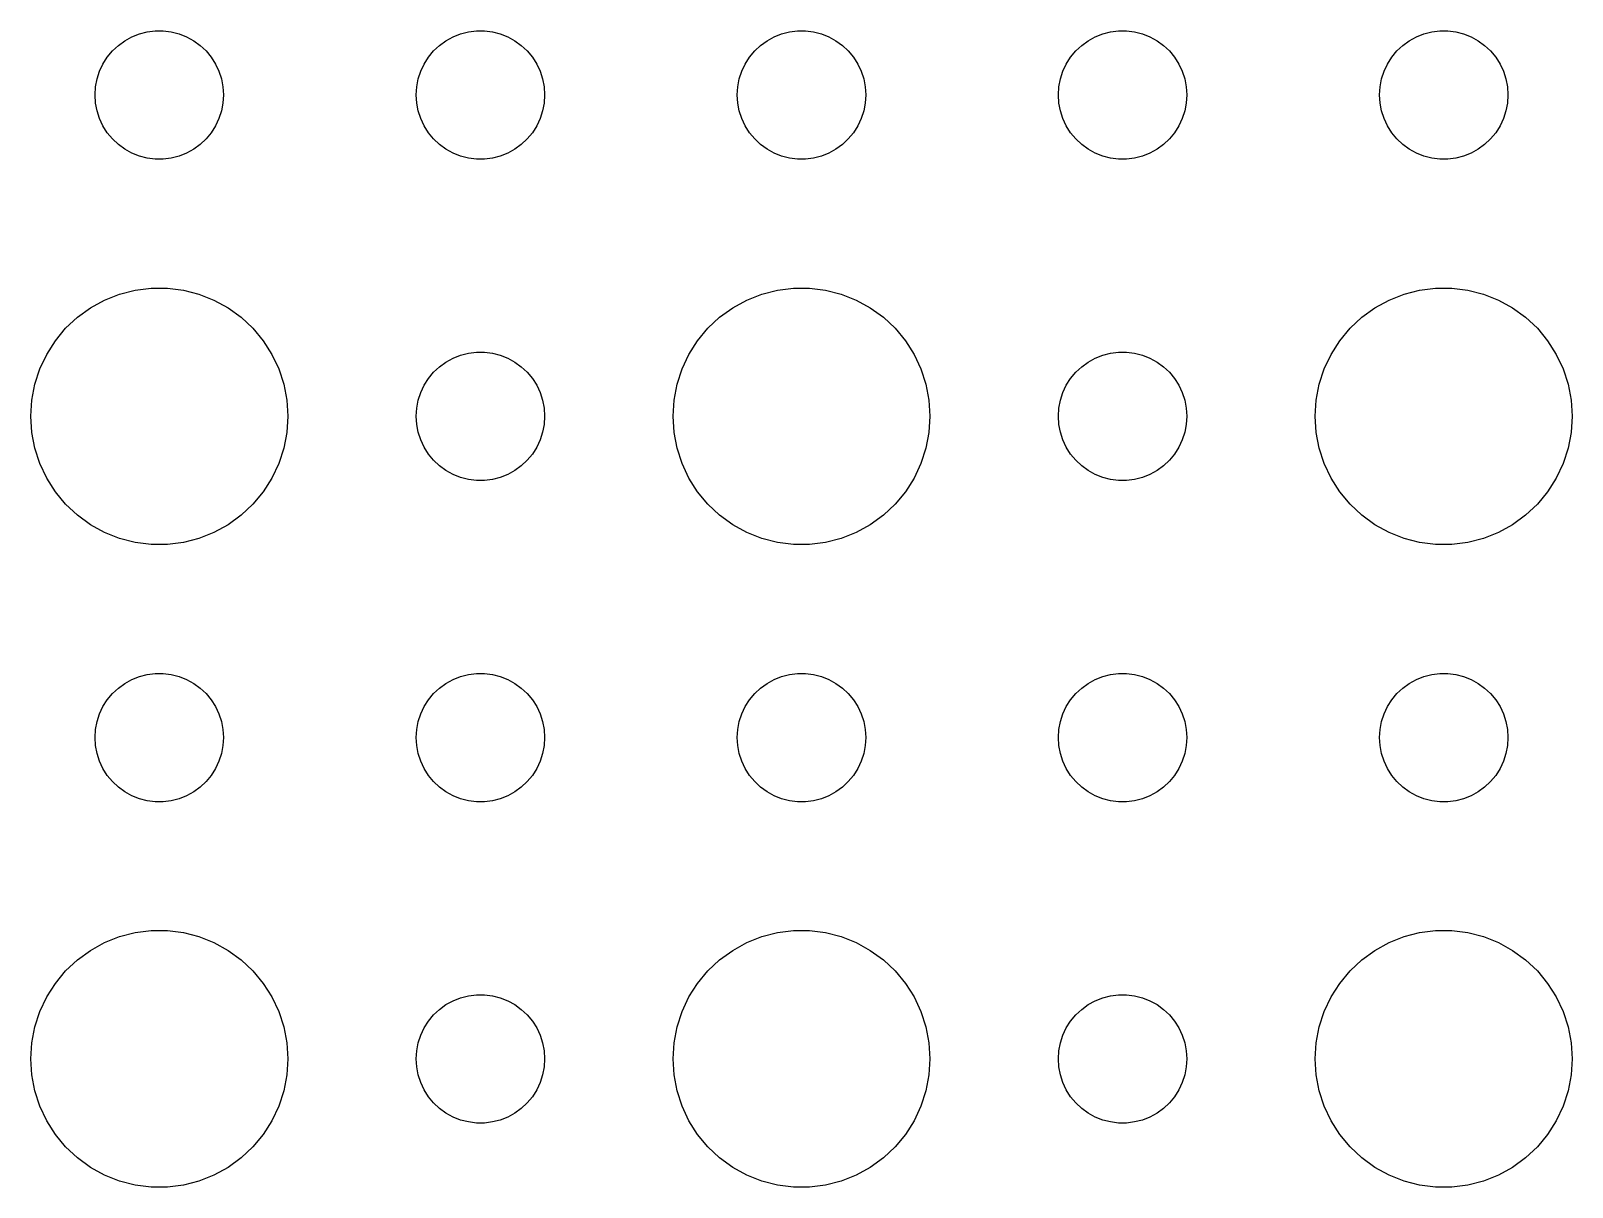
# Model space of a CAD drawing. Header units: metres. Extents: x -134 to 134, y 62 to 166.
# Drawn here: x 64.5 to 100.5, y 111.01 to 138 of the extents above; entities that cross this region are included whole.
import ezdxf

# ---------------------------------------------------------------- set-up
doc = ezdxf.new("R2010")
doc.units = ezdxf.units.M

msp = doc.modelspace()

# ---------------------------------------------------------------- linework, layer by layer
for p, q in [((66.8613, 137.857), (67.0365, 137.927)), ((67.0365, 137.927), (67.2189, 137.973)), ((67.2189, 137.973), (67.4058, 137.997)), ((67.4058, 137.997), (67.5942, 137.997)), ((67.5942, 137.997), (67.7811, 137.973)), ((67.7811, 137.973), (67.9635, 137.927)), ((67.9635, 137.927), (68.1387, 137.857)), ((74.3613, 137.857), (74.5365, 137.927)), ((74.5365, 137.927), (74.7189, 137.973)), ((74.7189, 137.973), (74.9058, 137.997)), ((74.9058, 137.997), (75.0942, 137.997)), ((75.0942, 137.997), (75.2811, 137.973)), ((75.2811, 137.973), (75.4635, 137.927)), ((75.4635, 137.927), (75.6387, 137.857)), ((81.8613, 137.857), (82.0365, 137.927)), ((82.0365, 137.927), (82.2189, 137.973)), ((82.2189, 137.973), (82.4058, 137.997)), ((82.4058, 137.997), (82.5942, 137.997)), ((82.5942, 137.997), (82.7811, 137.973)), ((82.7811, 137.973), (82.9635, 137.927)), ((82.9635, 137.927), (83.1387, 137.857)), ((89.3613, 137.857), (89.5365, 137.927)), ((89.5365, 137.927), (89.7189, 137.973)), ((89.7189, 137.973), (89.9058, 137.997)), ((89.9058, 137.997), (90.0942, 137.997)), ((90.0942, 137.997), (90.2811, 137.973)), ((90.2811, 137.973), (90.4635, 137.927)), ((90.4635, 137.927), (90.6387, 137.857)), ((96.8613, 137.857), (97.0365, 137.927)), ((97.0365, 137.927), (97.2189, 137.973)), ((97.2189, 137.973), (97.4058, 137.997)), ((97.4058, 137.997), (97.5942, 137.997)), ((97.5942, 137.997), (97.7811, 137.973)), ((97.7811, 137.973), (97.9635, 137.927)), ((97.9635, 137.927), (98.1387, 137.857)), ((66.2865, 137.382), (66.4065, 137.527)), ((66.4065, 137.527), (66.5439, 137.656)), ((66.5439, 137.656), (66.6963, 137.766)), ((66.6963, 137.766), (66.8613, 137.857)), ((68.1387, 137.857), (68.3037, 137.766)), ((68.3037, 137.766), (68.4561, 137.656)), ((68.4561, 137.656), (68.5934, 137.527)), ((68.5934, 137.527), (68.7135, 137.382)), ((73.7865, 137.382), (73.9065, 137.527)), ((73.9065, 137.527), (74.0439, 137.656)), ((74.0439, 137.656), (74.1963, 137.766)), ((74.1963, 137.766), (74.3613, 137.857)), ((75.6387, 137.857), (75.8037, 137.766)), ((75.8037, 137.766), (75.9561, 137.656)), ((75.9561, 137.656), (76.0934, 137.527)), ((76.0934, 137.527), (76.2135, 137.382)), ((81.2865, 137.382), (81.4065, 137.527)), ((81.4065, 137.527), (81.5439, 137.656)), ((81.5439, 137.656), (81.6963, 137.766)), ((81.6963, 137.766), (81.8613, 137.857)), ((83.1387, 137.857), (83.3037, 137.766)), ((83.3037, 137.766), (83.4561, 137.656)), ((83.4561, 137.656), (83.5934, 137.527)), ((83.5934, 137.527), (83.7135, 137.382)), ((88.7865, 137.382), (88.9065, 137.527)), ((88.9065, 137.527), (89.0439, 137.656)), ((89.0439, 137.656), (89.1963, 137.766)), ((89.1963, 137.766), (89.3613, 137.857)), ((90.6387, 137.857), (90.8037, 137.766)), ((90.8037, 137.766), (90.9561, 137.656)), ((90.9561, 137.656), (91.0934, 137.527)), ((91.0934, 137.527), (91.2135, 137.382)), ((96.2865, 137.382), (96.4065, 137.527)), ((96.4065, 137.527), (96.5439, 137.656)), ((96.5439, 137.656), (96.6963, 137.766)), ((96.6963, 137.766), (96.8613, 137.857)), ((98.1387, 137.857), (98.3037, 137.766)), ((98.3037, 137.766), (98.4561, 137.656)), ((98.4561, 137.656), (98.5934, 137.527)), ((98.5934, 137.527), (98.7135, 137.382)), ((66.1053, 137.052), (66.1855, 137.223)), ((66.1855, 137.223), (66.2865, 137.382)), ((68.7135, 137.382), (68.8145, 137.223)), ((68.8145, 137.223), (68.8947, 137.052)), ((73.6053, 137.052), (73.6855, 137.223)), ((73.6855, 137.223), (73.7865, 137.382)), ((76.2135, 137.382), (76.3145, 137.223)), ((76.3145, 137.223), (76.3947, 137.052)), ((81.1053, 137.052), (81.1855, 137.223)), ((81.1855, 137.223), (81.2865, 137.382)), ((83.7135, 137.382), (83.8145, 137.223)), ((83.8145, 137.223), (83.8947, 137.052)), ((88.6053, 137.052), (88.6855, 137.223)), ((88.6855, 137.223), (88.7865, 137.382)), ((91.2135, 137.382), (91.3145, 137.223)), ((91.3145, 137.223), (91.3947, 137.052)), ((96.1053, 137.052), (96.1855, 137.223)), ((96.1855, 137.223), (96.2865, 137.382)), ((98.7135, 137.382), (98.8145, 137.223)), ((98.8145, 137.223), (98.8947, 137.052)), ((66.0118, 136.688), (66.0471, 136.873)), ((66.0471, 136.873), (66.1053, 137.052)), ((68.8947, 137.052), (68.9529, 136.873)), ((68.9529, 136.873), (68.9882, 136.688)), ((73.5118, 136.688), (73.5471, 136.873)), ((73.5471, 136.873), (73.6053, 137.052)), ((76.3947, 137.052), (76.4529, 136.873)), ((76.4529, 136.873), (76.4882, 136.688)), ((81.0118, 136.688), (81.0471, 136.873)), ((81.0471, 136.873), (81.1053, 137.052)), ((83.8947, 137.052), (83.9529, 136.873)), ((83.9529, 136.873), (83.9882, 136.688)), ((88.5118, 136.688), (88.5471, 136.873)), ((88.5471, 136.873), (88.6053, 137.052)), ((91.3947, 137.052), (91.4529, 136.873)), ((91.4529, 136.873), (91.4882, 136.688)), ((96.0118, 136.688), (96.0471, 136.873)), ((96.0471, 136.873), (96.1053, 137.052)), ((98.8947, 137.052), (98.9529, 136.873)), ((98.9529, 136.873), (98.9882, 136.688)), ((66, 136.5), (66.0118, 136.688)), ((66.0118, 136.312), (66, 136.5)), ((68.9882, 136.688), (69, 136.5)), ((69, 136.5), (68.9882, 136.312)), ((73.5, 136.5), (73.5118, 136.688)), ((73.5118, 136.312), (73.5, 136.5)), ((76.4882, 136.688), (76.5, 136.5)), ((76.5, 136.5), (76.4882, 136.312)), ((81, 136.5), (81.0118, 136.688)), ((81.0118, 136.312), (81, 136.5)), ((83.9882, 136.688), (84, 136.5)), ((84, 136.5), (83.9882, 136.312)), ((88.5, 136.5), (88.5118, 136.688)), ((88.5118, 136.312), (88.5, 136.5)), ((91.4882, 136.688), (91.5, 136.5)), ((91.5, 136.5), (91.4882, 136.312)), ((96, 136.5), (96.0118, 136.688)), ((96.0118, 136.312), (96, 136.5)), ((98.9882, 136.688), (99, 136.5)), ((99, 136.5), (98.9882, 136.312)), ((66.0471, 136.127), (66.0118, 136.312)), ((66.1053, 135.948), (66.0471, 136.127)), ((68.9529, 136.127), (68.8947, 135.948)), ((68.9882, 136.312), (68.9529, 136.127)), ((73.5471, 136.127), (73.5118, 136.312)), ((73.6053, 135.948), (73.5471, 136.127)), ((76.4529, 136.127), (76.3947, 135.948)), ((76.4882, 136.312), (76.4529, 136.127)), ((81.0471, 136.127), (81.0118, 136.312)), ((81.1053, 135.948), (81.0471, 136.127)), ((83.9529, 136.127), (83.8947, 135.948)), ((83.9882, 136.312), (83.9529, 136.127)), ((88.5471, 136.127), (88.5118, 136.312)), ((88.6053, 135.948), (88.5471, 136.127)), ((91.4529, 136.127), (91.3947, 135.948)), ((91.4882, 136.312), (91.4529, 136.127)), ((96.0471, 136.127), (96.0118, 136.312)), ((96.1053, 135.948), (96.0471, 136.127)), ((98.9529, 136.127), (98.8947, 135.948)), ((98.9882, 136.312), (98.9529, 136.127)), ((66.1855, 135.777), (66.1053, 135.948)), ((66.2865, 135.618), (66.1855, 135.777)), ((68.8145, 135.777), (68.7135, 135.618)), ((68.8947, 135.948), (68.8145, 135.777)), ((73.6855, 135.777), (73.6053, 135.948)), ((73.7865, 135.618), (73.6855, 135.777)), ((76.3145, 135.777), (76.2135, 135.618)), ((76.3947, 135.948), (76.3145, 135.777)), ((81.1855, 135.777), (81.1053, 135.948)), ((81.2865, 135.618), (81.1855, 135.777)), ((83.8145, 135.777), (83.7135, 135.618)), ((83.8947, 135.948), (83.8145, 135.777)), ((88.6855, 135.777), (88.6053, 135.948)), ((88.7865, 135.618), (88.6855, 135.777)), ((91.3145, 135.777), (91.2135, 135.618)), ((91.3947, 135.948), (91.3145, 135.777)), ((96.1855, 135.777), (96.1053, 135.948)), ((96.2865, 135.618), (96.1855, 135.777)), ((98.8145, 135.777), (98.7135, 135.618)), ((98.8947, 135.948), (98.8145, 135.777)), ((66.4065, 135.473), (66.2865, 135.618)), ((66.5439, 135.344), (66.4065, 135.473)), ((68.5934, 135.473), (68.4561, 135.344)), ((68.7135, 135.618), (68.5934, 135.473)), ((73.9065, 135.473), (73.7865, 135.618)), ((74.0439, 135.344), (73.9065, 135.473)), ((76.0934, 135.473), (75.9561, 135.344)), ((76.2135, 135.618), (76.0934, 135.473)), ((81.4065, 135.473), (81.2865, 135.618)), ((81.5439, 135.344), (81.4065, 135.473)), ((83.5934, 135.473), (83.4561, 135.344)), ((83.7135, 135.618), (83.5934, 135.473)), ((88.9065, 135.473), (88.7865, 135.618)), ((89.0439, 135.344), (88.9065, 135.473)), ((91.0934, 135.473), (90.9561, 135.344)), ((91.2135, 135.618), (91.0934, 135.473)), ((96.4065, 135.473), (96.2865, 135.618)), ((96.5439, 135.344), (96.4065, 135.473)), ((98.5934, 135.473), (98.4561, 135.344)), ((98.7135, 135.618), (98.5934, 135.473)), ((66.6963, 135.234), (66.5439, 135.344)), ((66.8613, 135.143), (66.6963, 135.234)), ((67.0365, 135.073), (66.8613, 135.143)), ((67.2189, 135.027), (67.0365, 135.073)), ((67.4058, 135.003), (67.2189, 135.027)), ((67.5942, 135.003), (67.4058, 135.003)), ((67.7811, 135.027), (67.5942, 135.003)), ((67.9635, 135.073), (67.7811, 135.027)), ((68.1387, 135.143), (67.9635, 135.073)), ((68.3037, 135.234), (68.1387, 135.143)), ((68.4561, 135.344), (68.3037, 135.234)), ((74.1963, 135.234), (74.0439, 135.344)), ((74.3613, 135.143), (74.1963, 135.234)), ((74.5365, 135.073), (74.3613, 135.143)), ((74.7189, 135.027), (74.5365, 135.073)), ((74.9058, 135.003), (74.7189, 135.027)), ((75.0942, 135.003), (74.9058, 135.003)), ((75.2811, 135.027), (75.0942, 135.003)), ((75.4635, 135.073), (75.2811, 135.027)), ((75.6387, 135.143), (75.4635, 135.073)), ((75.8037, 135.234), (75.6387, 135.143)), ((75.9561, 135.344), (75.8037, 135.234)), ((81.6963, 135.234), (81.5439, 135.344)), ((81.8613, 135.143), (81.6963, 135.234)), ((82.0365, 135.073), (81.8613, 135.143)), ((82.2189, 135.027), (82.0365, 135.073)), ((82.4058, 135.003), (82.2189, 135.027)), ((82.5942, 135.003), (82.4058, 135.003)), ((82.7811, 135.027), (82.5942, 135.003)), ((82.9635, 135.073), (82.7811, 135.027)), ((83.1387, 135.143), (82.9635, 135.073)), ((83.3037, 135.234), (83.1387, 135.143)), ((83.4561, 135.344), (83.3037, 135.234)), ((89.1963, 135.234), (89.0439, 135.344)), ((89.3613, 135.143), (89.1963, 135.234)), ((89.5365, 135.073), (89.3613, 135.143)), ((89.7189, 135.027), (89.5365, 135.073)), ((89.9058, 135.003), (89.7189, 135.027)), ((90.0942, 135.003), (89.9058, 135.003)), ((90.2811, 135.027), (90.0942, 135.003)), ((90.4635, 135.073), (90.2811, 135.027)), ((90.6387, 135.143), (90.4635, 135.073)), ((90.8037, 135.234), (90.6387, 135.143)), ((90.9561, 135.344), (90.8037, 135.234)), ((96.6963, 135.234), (96.5439, 135.344)), ((96.8613, 135.143), (96.6963, 135.234)), ((97.0365, 135.073), (96.8613, 135.143)), ((97.2189, 135.027), (97.0365, 135.073)), ((97.4058, 135.003), (97.2189, 135.027)), ((97.5942, 135.003), (97.4058, 135.003)), ((97.7811, 135.027), (97.5942, 135.003)), ((97.9635, 135.073), (97.7811, 135.027)), ((98.1387, 135.143), (97.9635, 135.073)), ((98.3037, 135.234), (98.1387, 135.143)), ((98.4561, 135.344), (98.3037, 135.234)), ((66.2227, 131.714), (66.573, 131.853)), ((66.573, 131.853), (66.9379, 131.947)), ((66.9379, 131.947), (67.3116, 131.994)), ((67.3116, 131.994), (67.6884, 131.994)), ((67.6884, 131.994), (68.0621, 131.947)), ((68.0621, 131.947), (68.427, 131.853)), ((68.427, 131.853), (68.7773, 131.714)), ((81.2227, 131.714), (81.573, 131.853)), ((81.573, 131.853), (81.9379, 131.947)), ((81.9379, 131.947), (82.3116, 131.994)), ((82.3116, 131.994), (82.6884, 131.994)), ((82.6884, 131.994), (83.0621, 131.947)), ((83.0621, 131.947), (83.427, 131.853)), ((83.427, 131.853), (83.7773, 131.714)), ((96.2227, 131.714), (96.573, 131.853)), ((96.573, 131.853), (96.9379, 131.947)), ((96.9379, 131.947), (97.3116, 131.994)), ((97.3116, 131.994), (97.6884, 131.994)), ((97.6884, 131.994), (98.0621, 131.947)), ((98.0621, 131.947), (98.427, 131.853)), ((98.427, 131.853), (98.7773, 131.714)), ((65.5877, 131.312), (65.8925, 131.533)), ((65.8925, 131.533), (66.2227, 131.714)), ((68.7773, 131.714), (69.1075, 131.533)), ((69.1075, 131.533), (69.4123, 131.312)), ((80.5877, 131.312), (80.8925, 131.533)), ((80.8925, 131.533), (81.2227, 131.714)), ((83.7773, 131.714), (84.1075, 131.533)), ((84.1075, 131.533), (84.4123, 131.312)), ((95.5877, 131.312), (95.8925, 131.533)), ((95.8925, 131.533), (96.2227, 131.714)), ((98.7773, 131.714), (99.1075, 131.533)), ((99.1075, 131.533), (99.4123, 131.312)), ((65.073, 130.763), (65.3131, 131.054)), ((65.3131, 131.054), (65.5877, 131.312)), ((69.4123, 131.312), (69.6869, 131.054)), ((69.6869, 131.054), (69.927, 130.763)), ((80.073, 130.763), (80.3131, 131.054)), ((80.3131, 131.054), (80.5877, 131.312)), ((84.4123, 131.312), (84.6869, 131.054)), ((84.6869, 131.054), (84.927, 130.763)), ((95.073, 130.763), (95.3131, 131.054)), ((95.3131, 131.054), (95.5877, 131.312)), ((99.4123, 131.312), (99.6869, 131.054)), ((99.6869, 131.054), (99.927, 130.763)), ((64.8711, 130.445), (65.073, 130.763)), ((69.927, 130.763), (70.1289, 130.445)), ((79.8711, 130.445), (80.073, 130.763)), ((84.927, 130.763), (85.1289, 130.445)), ((94.8711, 130.445), (95.073, 130.763)), ((99.927, 130.763), (100.129, 130.445)), ((64.7107, 130.104), (64.8711, 130.445)), ((70.1289, 130.445), (70.2893, 130.104)), ((74.1963, 130.266), (74.3613, 130.357)), ((74.3613, 130.357), (74.5365, 130.427)), ((74.5365, 130.427), (74.7189, 130.473)), ((74.7189, 130.473), (74.9058, 130.497)), ((74.9058, 130.497), (75.0942, 130.497)), ((75.0942, 130.497), (75.2811, 130.473)), ((75.2811, 130.473), (75.4635, 130.427)), ((75.4635, 130.427), (75.6387, 130.357)), ((75.6387, 130.357), (75.8037, 130.266)), ((79.7107, 130.104), (79.8711, 130.445)), ((85.1289, 130.445), (85.2893, 130.104)), ((89.1963, 130.266), (89.3613, 130.357)), ((89.3613, 130.357), (89.5365, 130.427)), ((89.5365, 130.427), (89.7189, 130.473)), ((89.7189, 130.473), (89.9058, 130.497)), ((89.9058, 130.497), (90.0942, 130.497)), ((90.0942, 130.497), (90.2811, 130.473)), ((90.2811, 130.473), (90.4635, 130.427)), ((90.4635, 130.427), (90.6387, 130.357)), ((90.6387, 130.357), (90.8037, 130.266)), ((94.7107, 130.104), (94.8711, 130.445)), ((100.129, 130.445), (100.289, 130.104)), ((64.5943, 129.746), (64.7107, 130.104)), ((70.2893, 130.104), (70.4057, 129.746)), ((73.7865, 129.882), (73.9065, 130.027)), ((73.9065, 130.027), (74.0439, 130.156)), ((74.0439, 130.156), (74.1963, 130.266)), ((75.8037, 130.266), (75.9561, 130.156)), ((75.9561, 130.156), (76.0934, 130.027)), ((76.0934, 130.027), (76.2135, 129.882)), ((79.5943, 129.746), (79.7107, 130.104)), ((85.2893, 130.104), (85.4057, 129.746)), ((88.7865, 129.882), (88.9065, 130.027)), ((88.9065, 130.027), (89.0439, 130.156)), ((89.0439, 130.156), (89.1963, 130.266)), ((90.8037, 130.266), (90.9561, 130.156)), ((90.9561, 130.156), (91.0934, 130.027)), ((91.0934, 130.027), (91.2135, 129.882)), ((94.5943, 129.746), (94.7107, 130.104)), ((100.289, 130.104), (100.406, 129.746)), ((64.5237, 129.376), (64.5943, 129.746)), ((70.4057, 129.746), (70.4763, 129.376)), ((73.6053, 129.552), (73.6855, 129.723)), ((73.6855, 129.723), (73.7865, 129.882)), ((76.2135, 129.882), (76.3145, 129.723)), ((76.3145, 129.723), (76.3947, 129.552)), ((79.5237, 129.376), (79.5943, 129.746)), ((85.4057, 129.746), (85.4763, 129.376)), ((88.6053, 129.552), (88.6855, 129.723)), ((88.6855, 129.723), (88.7865, 129.882)), ((91.2135, 129.882), (91.3145, 129.723)), ((91.3145, 129.723), (91.3947, 129.552)), ((94.5237, 129.376), (94.5943, 129.746)), ((100.406, 129.746), (100.476, 129.376)), ((64.5, 129), (64.5237, 129.376)), ((70.4763, 129.376), (70.5, 129)), ((73.5118, 129.188), (73.5471, 129.373)), ((73.5471, 129.373), (73.6053, 129.552)), ((76.3947, 129.552), (76.4529, 129.373)), ((76.4529, 129.373), (76.4882, 129.188)), ((79.5, 129), (79.5237, 129.376)), ((85.4763, 129.376), (85.5, 129)), ((88.5118, 129.188), (88.5471, 129.373)), ((88.5471, 129.373), (88.6053, 129.552)), ((91.3947, 129.552), (91.4529, 129.373)), ((91.4529, 129.373), (91.4882, 129.188)), ((94.5, 129), (94.5237, 129.376)), ((100.476, 129.376), (100.5, 129)), ((64.5237, 128.624), (64.5, 129)), ((70.5, 129), (70.4763, 128.624)), ((73.5, 129), (73.5118, 129.188)), ((73.5118, 128.812), (73.5, 129)), ((76.4882, 129.188), (76.5, 129)), ((76.5, 129), (76.4882, 128.812)), ((79.5237, 128.624), (79.5, 129)), ((85.5, 129), (85.4763, 128.624)), ((88.5, 129), (88.5118, 129.188)), ((88.5118, 128.812), (88.5, 129)), ((91.4882, 129.188), (91.5, 129)), ((91.5, 129), (91.4882, 128.812)), ((94.5237, 128.624), (94.5, 129)), ((100.5, 129), (100.476, 128.624)), ((64.5943, 128.254), (64.5237, 128.624)), ((70.4763, 128.624), (70.4057, 128.254)), ((73.5471, 128.627), (73.5118, 128.812)), ((73.6053, 128.448), (73.5471, 128.627)), ((76.4529, 128.627), (76.3947, 128.448)), ((76.4882, 128.812), (76.4529, 128.627)), ((79.5943, 128.254), (79.5237, 128.624)), ((85.4763, 128.624), (85.4057, 128.254)), ((88.5471, 128.627), (88.5118, 128.812)), ((88.6053, 128.448), (88.5471, 128.627)), ((91.4529, 128.627), (91.3947, 128.448)), ((91.4882, 128.812), (91.4529, 128.627)), ((94.5943, 128.254), (94.5237, 128.624)), ((100.476, 128.624), (100.406, 128.254)), ((64.7107, 127.896), (64.5943, 128.254)), ((70.4057, 128.254), (70.2893, 127.896)), ((73.6855, 128.277), (73.6053, 128.448)), ((73.7865, 128.118), (73.6855, 128.277)), ((76.3145, 128.277), (76.2135, 128.118)), ((76.3947, 128.448), (76.3145, 128.277)), ((79.7107, 127.896), (79.5943, 128.254)), ((85.4057, 128.254), (85.2893, 127.896)), ((88.6855, 128.277), (88.6053, 128.448)), ((88.7865, 128.118), (88.6855, 128.277)), ((91.3145, 128.277), (91.2135, 128.118)), ((91.3947, 128.448), (91.3145, 128.277)), ((94.7107, 127.896), (94.5943, 128.254)), ((100.406, 128.254), (100.289, 127.896)), ((64.8711, 127.555), (64.7107, 127.896)), ((70.2893, 127.896), (70.1289, 127.555)), ((73.9065, 127.973), (73.7865, 128.118)), ((74.0439, 127.844), (73.9065, 127.973)), ((74.1963, 127.734), (74.0439, 127.844)), ((75.9561, 127.844), (75.8037, 127.734)), ((76.0934, 127.973), (75.9561, 127.844)), ((76.2135, 128.118), (76.0934, 127.973)), ((79.8711, 127.555), (79.7107, 127.896)), ((85.2893, 127.896), (85.1289, 127.555)), ((88.9065, 127.973), (88.7865, 128.118)), ((89.0439, 127.844), (88.9065, 127.973)), ((89.1963, 127.734), (89.0439, 127.844)), ((90.9561, 127.844), (90.8037, 127.734)), ((91.0934, 127.973), (90.9561, 127.844)), ((91.2135, 128.118), (91.0934, 127.973)), ((94.8711, 127.555), (94.7107, 127.896)), ((100.289, 127.896), (100.129, 127.555)), ((65.073, 127.237), (64.8711, 127.555)), ((70.1289, 127.555), (69.927, 127.237)), ((74.3613, 127.643), (74.1963, 127.734)), ((74.5365, 127.573), (74.3613, 127.643)), ((74.7189, 127.527), (74.5365, 127.573)), ((74.9058, 127.503), (74.7189, 127.527)), ((75.0942, 127.503), (74.9058, 127.503)), ((75.2811, 127.527), (75.0942, 127.503)), ((75.4635, 127.573), (75.2811, 127.527)), ((75.6387, 127.643), (75.4635, 127.573)), ((75.8037, 127.734), (75.6387, 127.643)), ((80.073, 127.237), (79.8711, 127.555)), ((85.1289, 127.555), (84.927, 127.237)), ((89.3613, 127.643), (89.1963, 127.734)), ((89.5365, 127.573), (89.3613, 127.643)), ((89.7189, 127.527), (89.5365, 127.573)), ((89.9058, 127.503), (89.7189, 127.527)), ((90.0942, 127.503), (89.9058, 127.503)), ((90.2811, 127.527), (90.0942, 127.503)), ((90.4635, 127.573), (90.2811, 127.527)), ((90.6387, 127.643), (90.4635, 127.573)), ((90.8037, 127.734), (90.6387, 127.643)), ((95.073, 127.237), (94.8711, 127.555)), ((100.129, 127.555), (99.927, 127.237)), ((65.3131, 126.946), (65.073, 127.237)), ((69.927, 127.237), (69.6869, 126.946)), ((80.3131, 126.946), (80.073, 127.237)), ((84.927, 127.237), (84.6869, 126.946)), ((95.3131, 126.946), (95.073, 127.237)), ((99.927, 127.237), (99.6869, 126.946)), ((65.5877, 126.688), (65.3131, 126.946)), ((69.6869, 126.946), (69.4123, 126.688)), ((80.5877, 126.688), (80.3131, 126.946)), ((84.6869, 126.946), (84.4123, 126.688)), ((95.5877, 126.688), (95.3131, 126.946)), ((99.6869, 126.946), (99.4123, 126.688)), ((65.8925, 126.467), (65.5877, 126.688)), ((66.2227, 126.286), (65.8925, 126.467)), ((69.1075, 126.467), (68.7773, 126.286)), ((69.4123, 126.688), (69.1075, 126.467)), ((80.8925, 126.467), (80.5877, 126.688)), ((81.2227, 126.286), (80.8925, 126.467)), ((84.1075, 126.467), (83.7773, 126.286)), ((84.4123, 126.688), (84.1075, 126.467)), ((95.8925, 126.467), (95.5877, 126.688)), ((96.2227, 126.286), (95.8925, 126.467)), ((99.1075, 126.467), (98.7773, 126.286)), ((99.4123, 126.688), (99.1075, 126.467)), ((66.573, 126.147), (66.2227, 126.286)), ((66.9379, 126.053), (66.573, 126.147)), ((67.3116, 126.006), (66.9379, 126.053)), ((67.6884, 126.006), (67.3116, 126.006)), ((68.0621, 126.053), (67.6884, 126.006)), ((68.427, 126.147), (68.0621, 126.053)), ((68.7773, 126.286), (68.427, 126.147)), ((81.573, 126.147), (81.2227, 126.286)), ((81.9379, 126.053), (81.573, 126.147)), ((82.3116, 126.006), (81.9379, 126.053)), ((82.6884, 126.006), (82.3116, 126.006)), ((83.0621, 126.053), (82.6884, 126.006)), ((83.427, 126.147), (83.0621, 126.053)), ((83.7773, 126.286), (83.427, 126.147)), ((96.573, 126.147), (96.2227, 126.286)), ((96.9379, 126.053), (96.573, 126.147)), ((97.3116, 126.006), (96.9379, 126.053)), ((97.6884, 126.006), (97.3116, 126.006)), ((98.0621, 126.053), (97.6884, 126.006)), ((98.427, 126.147), (98.0621, 126.053)), ((98.7773, 126.286), (98.427, 126.147)), ((66.5439, 122.656), (66.6963, 122.766)), ((66.6963, 122.766), (66.8613, 122.857)), ((66.8613, 122.857), (67.0365, 122.927)), ((67.0365, 122.927), (67.2189, 122.973)), ((67.2189, 122.973), (67.4058, 122.997)), ((67.4058, 122.997), (67.5942, 122.997)), ((67.5942, 122.997), (67.7811, 122.973)), ((67.7811, 122.973), (67.9635, 122.927)), ((67.9635, 122.927), (68.1387, 122.857)), ((68.1387, 122.857), (68.3037, 122.766)), ((68.3037, 122.766), (68.4561, 122.656)), ((74.0439, 122.656), (74.1963, 122.766)), ((74.1963, 122.766), (74.3613, 122.857)), ((74.3613, 122.857), (74.5365, 122.927)), ((74.5365, 122.927), (74.7189, 122.973)), ((74.7189, 122.973), (74.9058, 122.997)), ((74.9058, 122.997), (75.0942, 122.997)), ((75.0942, 122.997), (75.2811, 122.973)), ((75.2811, 122.973), (75.4635, 122.927)), ((75.4635, 122.927), (75.6387, 122.857)), ((75.6387, 122.857), (75.8037, 122.766)), ((75.8037, 122.766), (75.9561, 122.656)), ((81.5439, 122.656), (81.6963, 122.766)), ((81.6963, 122.766), (81.8613, 122.857)), ((81.8613, 122.857), (82.0365, 122.927)), ((82.0365, 122.927), (82.2189, 122.973)), ((82.2189, 122.973), (82.4058, 122.997)), ((82.4058, 122.997), (82.5942, 122.997)), ((82.5942, 122.997), (82.7811, 122.973)), ((82.7811, 122.973), (82.9635, 122.927)), ((82.9635, 122.927), (83.1387, 122.857)), ((83.1387, 122.857), (83.3037, 122.766)), ((83.3037, 122.766), (83.4561, 122.656)), ((89.0439, 122.656), (89.1963, 122.766)), ((89.1963, 122.766), (89.3613, 122.857)), ((89.3613, 122.857), (89.5365, 122.927)), ((89.5365, 122.927), (89.7189, 122.973)), ((89.7189, 122.973), (89.9058, 122.997)), ((89.9058, 122.997), (90.0942, 122.997)), ((90.0942, 122.997), (90.2811, 122.973)), ((90.2811, 122.973), (90.4635, 122.927)), ((90.4635, 122.927), (90.6387, 122.857)), ((90.6387, 122.857), (90.8037, 122.766)), ((90.8037, 122.766), (90.9561, 122.656)), ((96.5439, 122.656), (96.6963, 122.766)), ((96.6963, 122.766), (96.8613, 122.857)), ((96.8613, 122.857), (97.0365, 122.927)), ((97.0365, 122.927), (97.2189, 122.973)), ((97.2189, 122.973), (97.4058, 122.997)), ((97.4058, 122.997), (97.5942, 122.997)), ((97.5942, 122.997), (97.7811, 122.973)), ((97.7811, 122.973), (97.9635, 122.927)), ((97.9635, 122.927), (98.1387, 122.857)), ((98.1387, 122.857), (98.3037, 122.766)), ((98.3037, 122.766), (98.4561, 122.656)), ((66.2865, 122.382), (66.4065, 122.527)), ((66.4065, 122.527), (66.5439, 122.656)), ((68.4561, 122.656), (68.5934, 122.527)), ((68.5934, 122.527), (68.7135, 122.382)), ((73.7865, 122.382), (73.9065, 122.527)), ((73.9065, 122.527), (74.0439, 122.656)), ((75.9561, 122.656), (76.0934, 122.527)), ((76.0934, 122.527), (76.2135, 122.382)), ((81.2865, 122.382), (81.4065, 122.527)), ((81.4065, 122.527), (81.5439, 122.656)), ((83.4561, 122.656), (83.5934, 122.527)), ((83.5934, 122.527), (83.7135, 122.382)), ((88.7865, 122.382), (88.9065, 122.527)), ((88.9065, 122.527), (89.0439, 122.656)), ((90.9561, 122.656), (91.0934, 122.527)), ((91.0934, 122.527), (91.2135, 122.382)), ((96.2865, 122.382), (96.4065, 122.527)), ((96.4065, 122.527), (96.5439, 122.656)), ((98.4561, 122.656), (98.5934, 122.527)), ((98.5934, 122.527), (98.7135, 122.382)), ((66.0471, 121.873), (66.1053, 122.052)), ((66.1053, 122.052), (66.1855, 122.223)), ((66.1855, 122.223), (66.2865, 122.382)), ((68.7135, 122.382), (68.8145, 122.223)), ((68.8145, 122.223), (68.8947, 122.052)), ((68.8947, 122.052), (68.9529, 121.873)), ((73.5471, 121.873), (73.6053, 122.052)), ((73.6053, 122.052), (73.6855, 122.223)), ((73.6855, 122.223), (73.7865, 122.382)), ((76.2135, 122.382), (76.3145, 122.223)), ((76.3145, 122.223), (76.3947, 122.052)), ((76.3947, 122.052), (76.4529, 121.873)), ((81.0471, 121.873), (81.1053, 122.052)), ((81.1053, 122.052), (81.1855, 122.223)), ((81.1855, 122.223), (81.2865, 122.382)), ((83.7135, 122.382), (83.8145, 122.223)), ((83.8145, 122.223), (83.8947, 122.052)), ((83.8947, 122.052), (83.9529, 121.873)), ((88.5471, 121.873), (88.6053, 122.052)), ((88.6053, 122.052), (88.6855, 122.223)), ((88.6855, 122.223), (88.7865, 122.382)), ((91.2135, 122.382), (91.3145, 122.223)), ((91.3145, 122.223), (91.3947, 122.052)), ((91.3947, 122.052), (91.4529, 121.873)), ((96.0471, 121.873), (96.1053, 122.052)), ((96.1053, 122.052), (96.1855, 122.223)), ((96.1855, 122.223), (96.2865, 122.382)), ((98.7135, 122.382), (98.8145, 122.223)), ((98.8145, 122.223), (98.8947, 122.052)), ((98.8947, 122.052), (98.9529, 121.873)), ((66, 121.5), (66.0118, 121.688)), ((66.0118, 121.688), (66.0471, 121.873)), ((68.9529, 121.873), (68.9882, 121.688)), ((68.9882, 121.688), (69, 121.5)), ((73.5, 121.5), (73.5118, 121.688)), ((73.5118, 121.688), (73.5471, 121.873)), ((76.4529, 121.873), (76.4882, 121.688)), ((76.4882, 121.688), (76.5, 121.5)), ((81, 121.5), (81.0118, 121.688)), ((81.0118, 121.688), (81.0471, 121.873)), ((83.9529, 121.873), (83.9882, 121.688)), ((83.9882, 121.688), (84, 121.5)), ((88.5, 121.5), (88.5118, 121.688)), ((88.5118, 121.688), (88.5471, 121.873)), ((91.4529, 121.873), (91.4882, 121.688)), ((91.4882, 121.688), (91.5, 121.5)), ((96, 121.5), (96.0118, 121.688)), ((96.0118, 121.688), (96.0471, 121.873)), ((98.9529, 121.873), (98.9882, 121.688)), ((98.9882, 121.688), (99, 121.5)), ((66.0118, 121.312), (66, 121.5)), ((69, 121.5), (68.9882, 121.312)), ((73.5118, 121.312), (73.5, 121.5)), ((76.5, 121.5), (76.4882, 121.312)), ((81.0118, 121.312), (81, 121.5)), ((84, 121.5), (83.9882, 121.312)), ((88.5118, 121.312), (88.5, 121.5)), ((91.5, 121.5), (91.4882, 121.312)), ((96.0118, 121.312), (96, 121.5)), ((99, 121.5), (98.9882, 121.312)), ((66.0471, 121.127), (66.0118, 121.312)), ((66.1053, 120.948), (66.0471, 121.127)), ((68.9529, 121.127), (68.8947, 120.948)), ((68.9882, 121.312), (68.9529, 121.127)), ((73.5471, 121.127), (73.5118, 121.312)), ((73.6053, 120.948), (73.5471, 121.127)), ((76.4529, 121.127), (76.3947, 120.948)), ((76.4882, 121.312), (76.4529, 121.127)), ((81.0471, 121.127), (81.0118, 121.312)), ((81.1053, 120.948), (81.0471, 121.127)), ((83.9529, 121.127), (83.8947, 120.948)), ((83.9882, 121.312), (83.9529, 121.127)), ((88.5471, 121.127), (88.5118, 121.312)), ((88.6053, 120.948), (88.5471, 121.127)), ((91.4529, 121.127), (91.3947, 120.948)), ((91.4882, 121.312), (91.4529, 121.127)), ((96.0471, 121.127), (96.0118, 121.312)), ((96.1053, 120.948), (96.0471, 121.127)), ((98.9529, 121.127), (98.8947, 120.948)), ((98.9882, 121.312), (98.9529, 121.127)), ((66.1855, 120.777), (66.1053, 120.948)), ((66.2865, 120.618), (66.1855, 120.777)), ((66.4065, 120.473), (66.2865, 120.618)), ((68.7135, 120.618), (68.5934, 120.473)), ((68.8145, 120.777), (68.7135, 120.618)), ((68.8947, 120.948), (68.8145, 120.777)), ((73.6855, 120.777), (73.6053, 120.948)), ((73.7865, 120.618), (73.6855, 120.777)), ((73.9065, 120.473), (73.7865, 120.618)), ((76.2135, 120.618), (76.0934, 120.473)), ((76.3145, 120.777), (76.2135, 120.618)), ((76.3947, 120.948), (76.3145, 120.777)), ((81.1855, 120.777), (81.1053, 120.948)), ((81.2865, 120.618), (81.1855, 120.777)), ((81.4065, 120.473), (81.2865, 120.618)), ((83.7135, 120.618), (83.5934, 120.473)), ((83.8145, 120.777), (83.7135, 120.618)), ((83.8947, 120.948), (83.8145, 120.777)), ((88.6855, 120.777), (88.6053, 120.948)), ((88.7865, 120.618), (88.6855, 120.777)), ((88.9065, 120.473), (88.7865, 120.618)), ((91.2135, 120.618), (91.0934, 120.473)), ((91.3145, 120.777), (91.2135, 120.618)), ((91.3947, 120.948), (91.3145, 120.777)), ((96.1855, 120.777), (96.1053, 120.948)), ((96.2865, 120.618), (96.1855, 120.777)), ((96.4065, 120.473), (96.2865, 120.618)), ((98.7135, 120.618), (98.5934, 120.473)), ((98.8145, 120.777), (98.7135, 120.618)), ((98.8947, 120.948), (98.8145, 120.777)), ((66.5439, 120.344), (66.4065, 120.473)), ((66.6963, 120.234), (66.5439, 120.344)), ((68.4561, 120.344), (68.3037, 120.234)), ((68.5934, 120.473), (68.4561, 120.344)), ((74.0439, 120.344), (73.9065, 120.473)), ((74.1963, 120.234), (74.0439, 120.344)), ((75.9561, 120.344), (75.8037, 120.234)), ((76.0934, 120.473), (75.9561, 120.344)), ((81.5439, 120.344), (81.4065, 120.473)), ((81.6963, 120.234), (81.5439, 120.344)), ((83.4561, 120.344), (83.3037, 120.234)), ((83.5934, 120.473), (83.4561, 120.344)), ((89.0439, 120.344), (88.9065, 120.473)), ((89.1963, 120.234), (89.0439, 120.344)), ((90.9561, 120.344), (90.8037, 120.234)), ((91.0934, 120.473), (90.9561, 120.344)), ((96.5439, 120.344), (96.4065, 120.473)), ((96.6963, 120.234), (96.5439, 120.344)), ((98.4561, 120.344), (98.3037, 120.234)), ((98.5934, 120.473), (98.4561, 120.344)), ((66.8613, 120.143), (66.6963, 120.234)), ((67.0365, 120.073), (66.8613, 120.143)), ((67.2189, 120.027), (67.0365, 120.073)), ((67.4058, 120.003), (67.2189, 120.027)), ((67.5942, 120.003), (67.4058, 120.003)), ((67.7811, 120.027), (67.5942, 120.003)), ((67.9635, 120.073), (67.7811, 120.027)), ((68.1387, 120.143), (67.9635, 120.073)), ((68.3037, 120.234), (68.1387, 120.143)), ((74.3613, 120.143), (74.1963, 120.234)), ((74.5365, 120.073), (74.3613, 120.143)), ((74.7189, 120.027), (74.5365, 120.073)), ((74.9058, 120.003), (74.7189, 120.027)), ((75.0942, 120.003), (74.9058, 120.003)), ((75.2811, 120.027), (75.0942, 120.003)), ((75.4635, 120.073), (75.2811, 120.027)), ((75.6387, 120.143), (75.4635, 120.073)), ((75.8037, 120.234), (75.6387, 120.143)), ((81.8613, 120.143), (81.6963, 120.234)), ((82.0365, 120.073), (81.8613, 120.143)), ((82.2189, 120.027), (82.0365, 120.073)), ((82.4058, 120.003), (82.2189, 120.027)), ((82.5942, 120.003), (82.4058, 120.003)), ((82.7811, 120.027), (82.5942, 120.003)), ((82.9635, 120.073), (82.7811, 120.027)), ((83.1387, 120.143), (82.9635, 120.073)), ((83.3037, 120.234), (83.1387, 120.143)), ((89.3613, 120.143), (89.1963, 120.234)), ((89.5365, 120.073), (89.3613, 120.143)), ((89.7189, 120.027), (89.5365, 120.073)), ((89.9058, 120.003), (89.7189, 120.027)), ((90.0942, 120.003), (89.9058, 120.003)), ((90.2811, 120.027), (90.0942, 120.003)), ((90.4635, 120.073), (90.2811, 120.027)), ((90.6387, 120.143), (90.4635, 120.073)), ((90.8037, 120.234), (90.6387, 120.143)), ((96.8613, 120.143), (96.6963, 120.234)), ((97.0365, 120.073), (96.8613, 120.143)), ((97.2189, 120.027), (97.0365, 120.073)), ((97.4058, 120.003), (97.2189, 120.027)), ((97.5942, 120.003), (97.4058, 120.003)), ((97.7811, 120.027), (97.5942, 120.003)), ((97.9635, 120.073), (97.7811, 120.027)), ((98.1387, 120.143), (97.9635, 120.073)), ((98.3037, 120.234), (98.1387, 120.143)), ((65.8925, 116.533), (66.2227, 116.714)), ((66.2227, 116.714), (66.573, 116.853)), ((66.573, 116.853), (66.9379, 116.947)), ((66.9379, 116.947), (67.3116, 116.994)), ((67.3116, 116.994), (67.6884, 116.994)), ((67.6884, 116.994), (68.0621, 116.947)), ((68.0621, 116.947), (68.427, 116.853)), ((68.427, 116.853), (68.7773, 116.714)), ((68.7773, 116.714), (69.1075, 116.533)), ((80.8925, 116.533), (81.2227, 116.714)), ((81.2227, 116.714), (81.573, 116.853)), ((81.573, 116.853), (81.9379, 116.947)), ((81.9379, 116.947), (82.3116, 116.994)), ((82.3116, 116.994), (82.6884, 116.994)), ((82.6884, 116.994), (83.0621, 116.947)), ((83.0621, 116.947), (83.427, 116.853)), ((83.427, 116.853), (83.7773, 116.714)), ((83.7773, 116.714), (84.1075, 116.533)), ((95.8925, 116.533), (96.2227, 116.714)), ((96.2227, 116.714), (96.573, 116.853)), ((96.573, 116.853), (96.9379, 116.947)), ((96.9379, 116.947), (97.3116, 116.994)), ((97.3116, 116.994), (97.6884, 116.994)), ((97.6884, 116.994), (98.0621, 116.947)), ((98.0621, 116.947), (98.427, 116.853)), ((98.427, 116.853), (98.7773, 116.714)), ((98.7773, 116.714), (99.1075, 116.533)), ((65.3131, 116.054), (65.5877, 116.312)), ((65.5877, 116.312), (65.8925, 116.533)), ((69.1075, 116.533), (69.4123, 116.312)), ((69.4123, 116.312), (69.6869, 116.054)), ((80.3131, 116.054), (80.5877, 116.312)), ((80.5877, 116.312), (80.8925, 116.533)), ((84.1075, 116.533), (84.4123, 116.312)), ((84.4123, 116.312), (84.6869, 116.054)), ((95.3131, 116.054), (95.5877, 116.312)), ((95.5877, 116.312), (95.8925, 116.533)), ((99.1075, 116.533), (99.4123, 116.312)), ((99.4123, 116.312), (99.6869, 116.054)), ((65.073, 115.763), (65.3131, 116.054)), ((69.6869, 116.054), (69.927, 115.763)), ((80.073, 115.763), (80.3131, 116.054)), ((84.6869, 116.054), (84.927, 115.763)), ((95.073, 115.763), (95.3131, 116.054)), ((99.6869, 116.054), (99.927, 115.763)), ((64.8711, 115.445), (65.073, 115.763)), ((69.927, 115.763), (70.1289, 115.445)), ((79.8711, 115.445), (80.073, 115.763)), ((84.927, 115.763), (85.1289, 115.445)), ((94.8711, 115.445), (95.073, 115.763)), ((99.927, 115.763), (100.129, 115.445)), ((64.7107, 115.104), (64.8711, 115.445)), ((70.1289, 115.445), (70.2893, 115.104)), ((74.0439, 115.156), (74.1963, 115.266)), ((74.1963, 115.266), (74.3613, 115.357)), ((74.3613, 115.357), (74.5365, 115.427)), ((74.5365, 115.427), (74.7189, 115.473)), ((74.7189, 115.473), (74.9058, 115.497)), ((74.9058, 115.497), (75.0942, 115.497)), ((75.0942, 115.497), (75.2811, 115.473)), ((75.2811, 115.473), (75.4635, 115.427)), ((75.4635, 115.427), (75.6387, 115.357)), ((75.6387, 115.357), (75.8037, 115.266)), ((75.8037, 115.266), (75.9561, 115.156)), ((79.7107, 115.104), (79.8711, 115.445)), ((85.1289, 115.445), (85.2893, 115.104)), ((89.0439, 115.156), (89.1963, 115.266)), ((89.1963, 115.266), (89.3613, 115.357)), ((89.3613, 115.357), (89.5365, 115.427)), ((89.5365, 115.427), (89.7189, 115.473)), ((89.7189, 115.473), (89.9058, 115.497)), ((89.9058, 115.497), (90.0942, 115.497)), ((90.0942, 115.497), (90.2811, 115.473)), ((90.2811, 115.473), (90.4635, 115.427)), ((90.4635, 115.427), (90.6387, 115.357)), ((90.6387, 115.357), (90.8037, 115.266)), ((90.8037, 115.266), (90.9561, 115.156)), ((94.7107, 115.104), (94.8711, 115.445)), ((100.129, 115.445), (100.289, 115.104)), ((64.5943, 114.746), (64.7107, 115.104)), ((70.2893, 115.104), (70.4057, 114.746)), ((73.6855, 114.723), (73.7865, 114.882)), ((73.7865, 114.882), (73.9065, 115.027)), ((73.9065, 115.027), (74.0439, 115.156)), ((75.9561, 115.156), (76.0934, 115.027)), ((76.0934, 115.027), (76.2135, 114.882)), ((76.2135, 114.882), (76.3145, 114.723)), ((79.5943, 114.746), (79.7107, 115.104)), ((85.2893, 115.104), (85.4057, 114.746)), ((88.6855, 114.723), (88.7865, 114.882)), ((88.7865, 114.882), (88.9065, 115.027)), ((88.9065, 115.027), (89.0439, 115.156)), ((90.9561, 115.156), (91.0934, 115.027)), ((91.0934, 115.027), (91.2135, 114.882)), ((91.2135, 114.882), (91.3145, 114.723)), ((94.5943, 114.746), (94.7107, 115.104)), ((100.289, 115.104), (100.406, 114.746)), ((64.5237, 114.376), (64.5943, 114.746)), ((70.4057, 114.746), (70.4763, 114.376)), ((73.5471, 114.373), (73.6053, 114.552)), ((73.6053, 114.552), (73.6855, 114.723)), ((76.3145, 114.723), (76.3947, 114.552)), ((76.3947, 114.552), (76.4529, 114.373)), ((79.5237, 114.376), (79.5943, 114.746)), ((85.4057, 114.746), (85.4763, 114.376)), ((88.5471, 114.373), (88.6053, 114.552)), ((88.6053, 114.552), (88.6855, 114.723)), ((91.3145, 114.723), (91.3947, 114.552)), ((91.3947, 114.552), (91.4529, 114.373)), ((94.5237, 114.376), (94.5943, 114.746)), ((100.406, 114.746), (100.476, 114.376)), ((64.5, 114), (64.5237, 114.376)), ((70.4763, 114.376), (70.5, 114)), ((73.5, 114), (73.5118, 114.188)), ((73.5118, 114.188), (73.5471, 114.373)), ((76.4529, 114.373), (76.4882, 114.188)), ((76.4882, 114.188), (76.5, 114)), ((79.5, 114), (79.5237, 114.376)), ((85.4763, 114.376), (85.5, 114)), ((88.5, 114), (88.5118, 114.188)), ((88.5118, 114.188), (88.5471, 114.373)), ((91.4529, 114.373), (91.4882, 114.188)), ((91.4882, 114.188), (91.5, 114)), ((94.5, 114), (94.5237, 114.376)), ((100.476, 114.376), (100.5, 114)), ((64.5237, 113.624), (64.5, 114)), ((70.5, 114), (70.4763, 113.624)), ((73.5118, 113.812), (73.5, 114)), ((73.5471, 113.627), (73.5118, 113.812)), ((76.4882, 113.812), (76.4529, 113.627)), ((76.5, 114), (76.4882, 113.812)), ((79.5237, 113.624), (79.5, 114)), ((85.5, 114), (85.4763, 113.624)), ((88.5118, 113.812), (88.5, 114)), ((88.5471, 113.627), (88.5118, 113.812)), ((91.4882, 113.812), (91.4529, 113.627)), ((91.5, 114), (91.4882, 113.812)), ((94.5237, 113.624), (94.5, 114)), ((100.5, 114), (100.476, 113.624)), ((64.5943, 113.254), (64.5237, 113.624)), ((70.4763, 113.624), (70.4057, 113.254)), ((73.6053, 113.448), (73.5471, 113.627)), ((73.6855, 113.277), (73.6053, 113.448)), ((76.3947, 113.448), (76.3145, 113.277)), ((76.4529, 113.627), (76.3947, 113.448)), ((79.5943, 113.254), (79.5237, 113.624)), ((85.4763, 113.624), (85.4057, 113.254)), ((88.6053, 113.448), (88.5471, 113.627)), ((88.6855, 113.277), (88.6053, 113.448)), ((91.3947, 113.448), (91.3145, 113.277)), ((91.4529, 113.627), (91.3947, 113.448)), ((94.5943, 113.254), (94.5237, 113.624)), ((100.476, 113.624), (100.406, 113.254)), ((64.7107, 112.896), (64.5943, 113.254)), ((70.4057, 113.254), (70.2893, 112.896)), ((73.7865, 113.118), (73.6855, 113.277)), ((73.9065, 112.973), (73.7865, 113.118)), ((76.2135, 113.118), (76.0934, 112.973)), ((76.3145, 113.277), (76.2135, 113.118)), ((79.7107, 112.896), (79.5943, 113.254)), ((85.4057, 113.254), (85.2893, 112.896)), ((88.7865, 113.118), (88.6855, 113.277)), ((88.9065, 112.973), (88.7865, 113.118)), ((91.2135, 113.118), (91.0934, 112.973)), ((91.3145, 113.277), (91.2135, 113.118)), ((94.7107, 112.896), (94.5943, 113.254)), ((100.406, 113.254), (100.289, 112.896)), ((64.8711, 112.555), (64.7107, 112.896)), ((70.2893, 112.896), (70.1289, 112.555)), ((74.0439, 112.844), (73.9065, 112.973)), ((74.1963, 112.734), (74.0439, 112.844)), ((74.3613, 112.643), (74.1963, 112.734)), ((75.8037, 112.734), (75.6387, 112.643)), ((75.9561, 112.844), (75.8037, 112.734)), ((76.0934, 112.973), (75.9561, 112.844)), ((79.8711, 112.555), (79.7107, 112.896)), ((85.2893, 112.896), (85.1289, 112.555)), ((89.0439, 112.844), (88.9065, 112.973)), ((89.1963, 112.734), (89.0439, 112.844)), ((89.3613, 112.643), (89.1963, 112.734)), ((90.8037, 112.734), (90.6387, 112.643)), ((90.9561, 112.844), (90.8037, 112.734)), ((91.0934, 112.973), (90.9561, 112.844)), ((94.8711, 112.555), (94.7107, 112.896)), ((100.289, 112.896), (100.129, 112.555)), ((65.073, 112.237), (64.8711, 112.555)), ((70.1289, 112.555), (69.927, 112.237)), ((74.5365, 112.573), (74.3613, 112.643)), ((74.7189, 112.527), (74.5365, 112.573)), ((74.9058, 112.503), (74.7189, 112.527)), ((75.0942, 112.503), (74.9058, 112.503)), ((75.2811, 112.527), (75.0942, 112.503)), ((75.4635, 112.573), (75.2811, 112.527)), ((75.6387, 112.643), (75.4635, 112.573)), ((80.073, 112.237), (79.8711, 112.555)), ((85.1289, 112.555), (84.927, 112.237)), ((89.5365, 112.573), (89.3613, 112.643)), ((89.7189, 112.527), (89.5365, 112.573)), ((89.9058, 112.503), (89.7189, 112.527)), ((90.0942, 112.503), (89.9058, 112.503)), ((90.2811, 112.527), (90.0942, 112.503)), ((90.4635, 112.573), (90.2811, 112.527)), ((90.6387, 112.643), (90.4635, 112.573)), ((95.073, 112.237), (94.8711, 112.555)), ((100.129, 112.555), (99.927, 112.237)), ((65.3131, 111.946), (65.073, 112.237)), ((69.927, 112.237), (69.6869, 111.946)), ((80.3131, 111.946), (80.073, 112.237)), ((84.927, 112.237), (84.6869, 111.946)), ((95.3131, 111.946), (95.073, 112.237)), ((99.927, 112.237), (99.6869, 111.946)), ((65.5877, 111.688), (65.3131, 111.946)), ((65.8925, 111.467), (65.5877, 111.688)), ((69.4123, 111.688), (69.1075, 111.467)), ((69.6869, 111.946), (69.4123, 111.688)), ((80.5877, 111.688), (80.3131, 111.946)), ((80.8925, 111.467), (80.5877, 111.688)), ((84.4123, 111.688), (84.1075, 111.467)), ((84.6869, 111.946), (84.4123, 111.688)), ((95.5877, 111.688), (95.3131, 111.946)), ((95.8925, 111.467), (95.5877, 111.688)), ((99.4123, 111.688), (99.1075, 111.467)), ((99.6869, 111.946), (99.4123, 111.688)), ((66.2227, 111.286), (65.8925, 111.467)), ((66.573, 111.147), (66.2227, 111.286)), ((68.7773, 111.286), (68.427, 111.147)), ((69.1075, 111.467), (68.7773, 111.286)), ((81.2227, 111.286), (80.8925, 111.467)), ((81.573, 111.147), (81.2227, 111.286)), ((83.7773, 111.286), (83.427, 111.147)), ((84.1075, 111.467), (83.7773, 111.286)), ((96.2227, 111.286), (95.8925, 111.467)), ((96.573, 111.147), (96.2227, 111.286)), ((98.7773, 111.286), (98.427, 111.147)), ((99.1075, 111.467), (98.7773, 111.286)), ((66.9379, 111.053), (66.573, 111.147)), ((67.3116, 111.006), (66.9379, 111.053)), ((67.6884, 111.006), (67.3116, 111.006)), ((68.0621, 111.053), (67.6884, 111.006)), ((68.427, 111.147), (68.0621, 111.053)), ((81.9379, 111.053), (81.573, 111.147)), ((82.3116, 111.006), (81.9379, 111.053)), ((82.6884, 111.006), (82.3116, 111.006)), ((83.0621, 111.053), (82.6884, 111.006)), ((83.427, 111.147), (83.0621, 111.053)), ((96.9379, 111.053), (96.573, 111.147)), ((97.3116, 111.006), (96.9379, 111.053)), ((97.6884, 111.006), (97.3116, 111.006)), ((98.0621, 111.053), (97.6884, 111.006)), ((98.427, 111.147), (98.0621, 111.053))]:
    msp.add_line(p, q)

doc.saveas('drawing.dxf')
